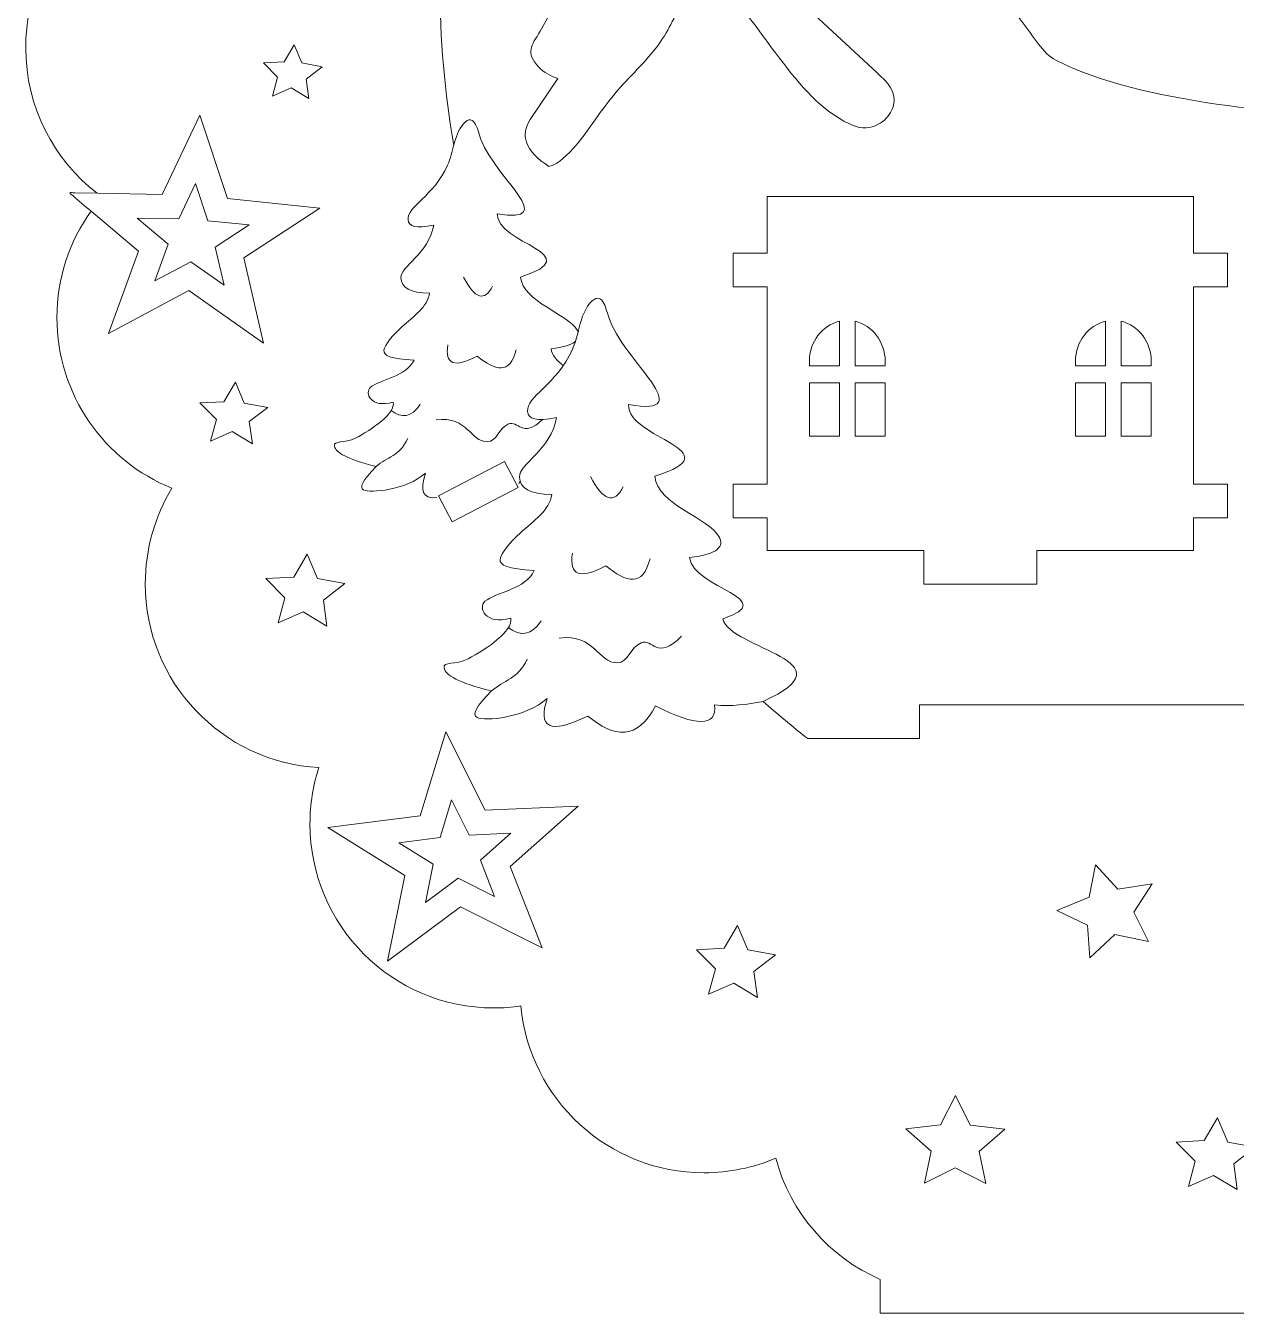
# Model space of a CAD drawing. Header units: centimetres. Extents: x -79 to 62, y -28 to 18.
# Drawn here: x -78.91 to -57.44, y -27.25 to -4.43 of the extents above; entities that cross this region are included whole.
import ezdxf

# ---------------------------------------------------------------- set-up
doc = ezdxf.new("R2010")
doc.units = ezdxf.units.CM
doc.header["$MEASUREMENT"] = 0
doc.layers.add('layer 1', color=7, linetype='Continuous')

msp = doc.modelspace()

# ---------------------------------------------------------------- linework, layer by layer
at = {"layer": 'layer 1', "color": 250, "lineweight": 9}
for points, knots in [([(-47.2839, -26.6527), (-47.2839, -26.6527), (-47.2839, -27.2527), (-47.2839, -27.2527), (-47.2839, -27.2527), (-47.2839, -27.2527), (-63.75732, -27.2527), (-63.75732, -27.2527), (-63.75732, -27.2527), (-63.75732, -27.2527), (-63.75732, -26.6527), (-63.75732, -26.6527), (-63.75732, -26.6527), (-64.6614, -26.2606), (-65.35312, -25.47108), (-65.61212, -24.50458), (-65.61212, -24.50458), (-66.00296, -24.67014), (-66.43278, -24.76172), (-66.88398, -24.76172), (-66.88398, -24.76172), (-68.5824, -24.76172), (-69.97776, -23.46408), (-70.13264, -21.80614), (-70.13264, -21.80614), (-70.28822, -21.8289), (-70.4474, -21.8407), (-70.60932, -21.8407), (-70.60932, -21.8407), (-72.4114, -21.8407), (-73.87226, -20.37984), (-73.87226, -18.57776), (-73.87226, -18.57776), (-73.87226, -18.2301), (-73.81788, -17.89516), (-73.7172, -17.58094), (-73.7172, -17.58094), (-75.43232, -17.4841), (-76.79328, -16.06262), (-76.79328, -14.32326), (-76.79328, -14.32326), (-76.79328, -13.70288), (-76.62016, -13.12292), (-76.3196, -12.62912), (-76.3196, -12.62912), (-77.51576, -12.14526), (-78.35962, -10.97272), (-78.35962, -9.60308), (-78.35962, -9.60308), (-78.35962, -8.89916), (-78.1367, -8.24728), (-77.75496, -7.71652), (-77.75496, -7.71652), (-77.86178, -7.62622), (-77.97128, -7.53362), (-78.0808, -7.44102), (-78.0808, -7.44102), (-78.16372, -7.37092), (-78.1465, -7.38872), (-78.04218, -7.39084), (-78.04218, -7.39084), (-78.04218, -7.39084), (-77.64538, -7.39882), (-77.64538, -7.39882), (-77.64538, -7.39882), (-78.42006, -6.80162), (-78.91324, -5.86976), (-78.91324, -4.82272), (-78.91324, -4.82272), (-78.91324, -3.89728), (-78.52798, -3.06182), (-77.91084, -2.46738), (-77.91084, -2.46738), (-78.17196, -2.37234), (-78.28316, -2.2827), (-78.29796, -2.1962), (-78.29796, -2.1962), (-78.3195, -2.07062), (-78.107, -2.15404), (-77.88156, -2.0364), (-77.88156, -2.0364), (-77.8728, -2.03186), (-77.86394, -2.02716), (-77.8557, -2.02276), (-77.8557, -2.02276), (-78.33074, -1.46462), (-78.61692, -0.74124), (-78.61692, 0.04896), (-78.61692, 0.04896), (-78.61692, 1.30496), (-77.89398, 2.3921), (-76.84152, 2.9169), (-76.84152, 2.9169), (-77.04332, 3.33644), (-77.1564, 3.80676), (-77.1564, 4.30346), (-77.1564, 4.30346), (-77.1564, 6.0156), (-75.81298, 7.41392), (-74.1228, 7.50186), (-74.1228, 7.50186), (-74.22762, 7.81854), (-74.28436, 8.15716), (-74.28436, 8.50902), (-74.28436, 8.50902), (-74.28436, 10.2779), (-72.85044, 11.71182), (-71.0816, 11.71182), (-71.0816, 11.71182), (-70.85074, 11.71182), (-70.62558, 11.68738), (-70.40856, 11.64098), (-70.40856, 11.64098), (-70.34568, 13.2879), (-68.99074, 14.60372), (-67.32846, 14.60372), (-67.32846, 14.60372), (-66.7625, 14.60372), (-66.23214, 14.4512), (-65.77632, 14.18502), (-65.77632, 14.18502), (-65.45338, 15.5419), (-64.23336, 16.55106), (-62.77762, 16.55106), (-62.77762, 16.55106), (-62.03744, 16.55106), (-61.35818, 16.29018), (-60.82684, 15.85536), (-60.82684, 15.85536), (-60.34406, 16.92692), (-59.2667, 17.6729), (-58.0151, 17.6729), (-58.0151, 17.6729), (-56.859, 17.6729), (-55.85156, 17.03648), (-55.32406, 16.09486), (-55.32406, 16.09486), (-54.77152, 16.92336), (-53.82842, 17.46918), (-52.75782, 17.46918), (-52.75782, 17.46918), (-51.35114, 17.46918), (-50.16456, 16.52696), (-49.79478, 15.23922), (-49.79478, 15.23922), (-48.5669, 16.17694), (-46.86984, 15.64522), (-45.99866, 14.47066), (-45.99866, 14.47066), (-45.99866, 14.47066), (-46.02324, 14.76968), (-46.02324, 14.76968), (-46.02324, 14.76968), (-46.0269, 14.81416), (-46.00212, 14.85418), (-45.96068, 14.87074), (-45.96068, 14.87074), (-45.91924, 14.8873), (-45.8737, 14.87536), (-45.8457, 14.84062), (-45.8457, 14.84062), (-45.8457, 14.84062), (-45.14714, 13.97348), (-45.14714, 13.97348), (-45.14714, 13.97348), (-45.14714, 13.97348), (-43.46122, 15.74884), (-43.46122, 15.74884), (-43.46122, 15.74884), (-43.43184, 15.77978), (-43.38848, 15.7887), (-43.34926, 15.77188), (-43.34926, 15.77188), (-43.31006, 15.75506), (-43.28666, 15.71748), (-43.28884, 15.67488), (-43.28884, 15.67488), (-43.28884, 15.67488), (-43.41458, 13.21364), (-43.41458, 13.21364), (-43.41458, 13.21364), (-43.41458, 13.21364), (-42.27264, 13.30754), (-42.27264, 13.30754), (-42.27264, 13.30754), (-42.22816, 13.3112), (-42.18814, 13.28642), (-42.17158, 13.24498), (-42.17158, 13.24498), (-42.15502, 13.20354), (-42.16696, 13.158), (-42.2017, 13.13), (-42.2017, 13.13), (-42.2017, 13.13), (-43.094, 12.4112), (-43.094, 12.4112), (-43.094, 12.4112), (-43.094, 12.4112), (-41.30692, 10.71414), (-41.30692, 10.71414), (-41.30692, 10.71414), (-41.27598, 10.68476), (-41.26706, 10.64138), (-41.28388, 10.60218), (-41.28388, 10.60218), (-41.3007, 10.56298), (-41.33828, 10.53958), (-41.38088, 10.54176), (-41.38088, 10.54176), (-41.38088, 10.54176), (-43.82602, 10.66668), (-43.82602, 10.66668), (-43.82602, 10.66668), (-43.82602, 10.66668), (-43.73478, 9.55694), (-43.73478, 9.55694), (-43.73478, 9.55694), (-43.73112, 9.51246), (-43.7559, 9.47244), (-43.79734, 9.45588), (-43.79734, 9.45588), (-43.83878, 9.43932), (-43.88432, 9.45126), (-43.91232, 9.486), (-43.91232, 9.486), (-43.91232, 9.486), (-44.62362, 10.36898), (-44.62362, 10.36898), (-44.62362, 10.36898), (-44.62362, 10.36898), (-46.34162, 8.55984), (-46.34162, 8.55984), (-46.34162, 8.55984), (-46.371, 8.5289), (-46.41436, 8.51998), (-46.45356, 8.5368), (-46.45356, 8.5368), (-46.49278, 8.55362), (-46.51618, 8.5912), (-46.514, 8.6338), (-46.514, 8.6338), (-46.514, 8.6338), (-46.38754, 11.10936), (-46.38754, 11.10936), (-46.38754, 11.10936), (-46.38754, 11.10936), (-47.48538, 11.01908), (-47.48538, 11.01908), (-47.48538, 11.01908), (-47.52986, 11.01542), (-47.56988, 11.0402), (-47.58644, 11.08164), (-47.58644, 11.08164), (-47.603, 11.12308), (-47.59106, 11.16862), (-47.55632, 11.19662), (-47.55632, 11.19662), (-47.55632, 11.19662), (-47.08746, 11.5743), (-47.08746, 11.5743), (-47.08746, 11.5743), (-49.346, 12.68588), (-51.88796, 13.30994), (-54.57566, 13.30994), (-54.57566, 13.30994), (-63.9599, 13.30994), (-71.56732, 5.70252), (-71.56732, -3.68172), (-71.56732, -3.68172), (-71.56732, -4.6628), (-71.48414, -5.62448), (-71.32124, -6.54768), (-71.32124, -6.54768), (-71.2831, -6.40432), (-71.24206, -6.27886), (-71.15602, -6.17654), (-71.15602, -6.17654), (-70.94522, -5.92592), (-70.88378, -6.34356), (-70.83812, -6.45678), (-70.83812, -6.45678), (-70.5612, -7.14312), (-69.44136, -7.94646), (-70.55024, -7.76258), (-70.55024, -7.76258), (-70.58136, -8.295), (-68.87508, -8.48182), (-70.13922, -8.88348), (-70.13922, -8.88348), (-70.09726, -9.32524), (-69.2897, -9.54376), (-69.13506, -9.82434), (-69.13506, -9.82434), (-69.12852, -9.8362), (-69.12298, -9.8479), (-69.11562, -9.84766), (-69.11562, -9.84766), (-69.06732, -9.65908), (-69.02324, -9.486), (-68.9083, -9.34932), (-68.9083, -9.34932), (-68.69206, -9.09228), (-68.6193, -9.45312), (-68.57744, -9.58558), (-68.57744, -9.58558), (-68.32646, -10.37926), (-66.92154, -11.36196), (-68.22194, -11.14632), (-68.22194, -11.14632), (-68.25722, -11.74956), (-66.32398, -11.96122), (-67.75626, -12.41632), (-67.75626, -12.41632), (-67.70872, -12.91682), (-66.79376, -13.16442), (-66.61854, -13.48232), (-66.61854, -13.48232), (-66.52256, -13.65642), (-66.62308, -13.79448), (-67.14242, -13.85566), (-67.14242, -13.85566), (-67.06128, -14.42012), (-65.4985, -14.58238), (-66.54976, -14.94574), (-66.54976, -14.94574), (-66.4182, -15.48522), (-64.21228, -15.68604), (-65.83754, -16.40544), (-65.83754, -16.40544), (-65.5801, -16.63348), (-65.31566, -16.85384), (-65.04462, -17.06614), (-65.04462, -17.06614), (-65.04462, -17.06614), (-63.06468, -17.06614), (-63.06468, -17.06614), (-63.06468, -17.06614), (-63.06468, -17.06614), (-63.06468, -16.46614), (-63.06468, -16.46614), (-63.06468, -16.46614), (-63.06468, -16.46614), (-55.50168, -16.46614), (-55.50168, -16.46614), (-55.50168, -16.46614), (-55.50168, -16.46614), (-55.50168, -17.06614), (-55.50168, -17.06614), (-55.50168, -17.06614), (-55.50168, -17.06614), (-45.5941, -17.06614), (-45.5941, -17.06614), (-45.5941, -17.06614), (-45.5941, -17.06614), (-45.5941, -16.46614), (-45.5941, -16.46614), (-45.5941, -16.46614), (-45.5941, -16.46614), (-43.5941, -16.46614), (-43.5941, -16.46614), (-43.5941, -16.46614), (-43.5941, -16.46614), (-43.5941, -17.06614), (-43.5941, -17.06614), (-43.5941, -17.06614), (-43.5941, -17.06614), (-41.19452, -17.06614), (-41.19452, -17.06614), (-41.19452, -17.06614), (-40.9846, -17.49718), (-40.8668, -17.98136), (-40.8668, -18.49306), (-40.8668, -18.49306), (-40.8668, -20.29518), (-42.32766, -21.75604), (-44.12978, -21.75604), (-44.12978, -21.75604), (-44.26798, -21.75604), (-44.40418, -21.74742), (-44.53786, -21.73076), (-44.53786, -21.73076), (-44.35512, -22.13808), (-44.25346, -22.58972), (-44.25346, -23.06508), (-44.25346, -23.06508), (-44.25346, -24.79684), (-45.5794, -26.52132), (-47.2839, -26.6527)], [0, 0, 0, 0, 0.01020408, 0.01020408, 0.01020408, 0.01020408, 0.02040816, 0.02040816, 0.02040816, 0.02040816, 0.03061224, 0.03061224, 0.03061224, 0.03061224, 0.04081633, 0.04081633, 0.04081633, 0.04081633, 0.05102041, 0.05102041, 0.05102041, 0.05102041, 0.06122449, 0.06122449, 0.06122449, 0.06122449, 0.07142857, 0.07142857, 0.07142857, 0.07142857, 0.08163265, 0.08163265, 0.08163265, 0.08163265, 0.09183673, 0.09183673, 0.09183673, 0.09183673, 0.10204082, 0.10204082, 0.10204082, 0.10204082, 0.1122449, 0.1122449, 0.1122449, 0.1122449, 0.12244898, 0.12244898, 0.12244898, 0.12244898, 0.13265306, 0.13265306, 0.13265306, 0.13265306, 0.14285714, 0.14285714, 0.14285714, 0.14285714, 0.15306122, 0.15306122, 0.15306122, 0.15306122, 0.16326531, 0.16326531, 0.16326531, 0.16326531, 0.17346939, 0.17346939, 0.17346939, 0.17346939, 0.18367347, 0.18367347, 0.18367347, 0.18367347, 0.19387755, 0.19387755, 0.19387755, 0.19387755, 0.20408163, 0.20408163, 0.20408163, 0.20408163, 0.21428571, 0.21428571, 0.21428571, 0.21428571, 0.2244898, 0.2244898, 0.2244898, 0.2244898, 0.23469388, 0.23469388, 0.23469388, 0.23469388, 0.24489796, 0.24489796, 0.24489796, 0.24489796, 0.25510204, 0.25510204, 0.25510204, 0.25510204, 0.26530612, 0.26530612, 0.26530612, 0.26530612, 0.2755102, 0.2755102, 0.2755102, 0.2755102, 0.28571429, 0.28571429, 0.28571429, 0.28571429, 0.29591837, 0.29591837, 0.29591837, 0.29591837, 0.30612245, 0.30612245, 0.30612245, 0.30612245, 0.31632653, 0.31632653, 0.31632653, 0.31632653, 0.32653061, 0.32653061, 0.32653061, 0.32653061, 0.33673469, 0.33673469, 0.33673469, 0.33673469, 0.34693878, 0.34693878, 0.34693878, 0.34693878, 0.35714286, 0.35714286, 0.35714286, 0.35714286, 0.36734694, 0.36734694, 0.36734694, 0.36734694, 0.37755102, 0.37755102, 0.37755102, 0.37755102, 0.3877551, 0.3877551, 0.3877551, 0.3877551, 0.39795918, 0.39795918, 0.39795918, 0.39795918, 0.40816327, 0.40816327, 0.40816327, 0.40816327, 0.41836735, 0.41836735, 0.41836735, 0.41836735, 0.42857143, 0.42857143, 0.42857143, 0.42857143, 0.43877551, 0.43877551, 0.43877551, 0.43877551, 0.44897959, 0.44897959, 0.44897959, 0.44897959, 0.45918367, 0.45918367, 0.45918367, 0.45918367, 0.46938776, 0.46938776, 0.46938776, 0.46938776, 0.47959184, 0.47959184, 0.47959184, 0.47959184, 0.48979592, 0.48979592, 0.48979592, 0.48979592, 0.5, 0.5, 0.5, 0.5, 0.51020408, 0.51020408, 0.51020408, 0.51020408, 0.52040816, 0.52040816, 0.52040816, 0.52040816, 0.53061224, 0.53061224, 0.53061224, 0.53061224, 0.54081633, 0.54081633, 0.54081633, 0.54081633, 0.55102041, 0.55102041, 0.55102041, 0.55102041, 0.56122449, 0.56122449, 0.56122449, 0.56122449, 0.57142857, 0.57142857, 0.57142857, 0.57142857, 0.58163265, 0.58163265, 0.58163265, 0.58163265, 0.59183673, 0.59183673, 0.59183673, 0.59183673, 0.60204082, 0.60204082, 0.60204082, 0.60204082, 0.6122449, 0.6122449, 0.6122449, 0.6122449, 0.62244898, 0.62244898, 0.62244898, 0.62244898, 0.63265306, 0.63265306, 0.63265306, 0.63265306, 0.64285714, 0.64285714, 0.64285714, 0.64285714, 0.65306122, 0.65306122, 0.65306122, 0.65306122, 0.66326531, 0.66326531, 0.66326531, 0.66326531, 0.67346939, 0.67346939, 0.67346939, 0.67346939, 0.68367347, 0.68367347, 0.68367347, 0.68367347, 0.69387755, 0.69387755, 0.69387755, 0.69387755, 0.70408163, 0.70408163, 0.70408163, 0.70408163, 0.71428571, 0.71428571, 0.71428571, 0.71428571, 0.7244898, 0.7244898, 0.7244898, 0.7244898, 0.73469388, 0.73469388, 0.73469388, 0.73469388, 0.74489796, 0.74489796, 0.74489796, 0.74489796, 0.75510204, 0.75510204, 0.75510204, 0.75510204, 0.76530612, 0.76530612, 0.76530612, 0.76530612, 0.7755102, 0.7755102, 0.7755102, 0.7755102, 0.78571429, 0.78571429, 0.78571429, 0.78571429, 0.79591837, 0.79591837, 0.79591837, 0.79591837, 0.80612245, 0.80612245, 0.80612245, 0.80612245, 0.81632653, 0.81632653, 0.81632653, 0.81632653, 0.82653061, 0.82653061, 0.82653061, 0.82653061, 0.83673469, 0.83673469, 0.83673469, 0.83673469, 0.84693878, 0.84693878, 0.84693878, 0.84693878, 0.85714286, 0.85714286, 0.85714286, 0.85714286, 0.86734694, 0.86734694, 0.86734694, 0.86734694, 0.87755102, 0.87755102, 0.87755102, 0.87755102, 0.8877551, 0.8877551, 0.8877551, 0.8877551, 0.89795918, 0.89795918, 0.89795918, 0.89795918, 0.90816327, 0.90816327, 0.90816327, 0.90816327, 0.91836735, 0.91836735, 0.91836735, 0.91836735, 0.92857143, 0.92857143, 0.92857143, 0.92857143, 0.93877551, 0.93877551, 0.93877551, 0.93877551, 0.94897959, 0.94897959, 0.94897959, 0.94897959, 0.95918367, 0.95918367, 0.95918367, 0.95918367, 0.96938776, 0.96938776, 0.96938776, 0.96938776, 0.97959184, 0.97959184, 0.97959184, 0.97959184, 1, 1, 1, 1]), ([(-57.27958, 1.13702), (-57.16198, 0.71858), (-57.0444, 0.3001), (-56.9268, -0.11834), (-56.9268, -0.11834), (-56.79408, -0.59086), (-56.78726, -0.48236), (-57.27958, -0.48236), (-57.27958, -0.48236), (-57.27958, -0.48236), (-59.75724, -0.43156), (-59.75724, -0.43156), (-59.75724, -0.43156), (-59.75724, -0.43156), (-57.27958, -2.48948), (-57.27958, -2.48948), (-57.27958, -2.48948), (-57.27958, -2.48948), (-54.6424, -4.8871), (-54.6424, -4.8871), (-54.6424, -4.8871), (-54.23472, -5.27538), (-54.00704, -5.62754), (-54.063, -5.92264), (-54.063, -5.92264), (-54.12992, -6.27594), (-54.39302, -6.15196), (-54.69264, -6.12734), (-54.69264, -6.12734), (-56.58028, -5.97222), (-59.09748, -5.81842), (-60.64164, -5.04066), (-60.64164, -5.04066), (-60.88564, -4.91776), (-61.03466, -4.6209), (-61.22746, -4.37758), (-61.22746, -4.37758), (-61.53542, -3.9889), (-61.85672, -3.58624), (-62.11256, -3.11242), (-62.11256, -3.11242), (-62.11256, -3.11242), (-64.36666, 1.06232), (-64.36666, 1.06232), (-64.36666, 1.06232), (-64.50816, 1.32438), (-64.6687, 1.6543), (-65.01374, 1.6051), (-65.01374, 1.6051), (-65.29648, 1.56482), (-65.45142, 1.22964), (-65.58714, 0.99336), (-65.58714, 0.99336), (-65.58714, 0.99336), (-68.48228, -4.04688), (-68.48228, -4.04688), (-68.48228, -4.04688), (-68.51496, -4.10374), (-68.56526, -4.20788), (-68.49432, -4.25864), (-68.49432, -4.25864), (-68.42732, -4.30654), (-68.34862, -4.2278), (-68.30624, -4.17822), (-68.30624, -4.17822), (-68.30624, -4.17822), (-67.32304, -3.02816), (-67.32304, -3.02816), (-67.32304, -3.02816), (-67.19588, -2.8794), (-67.05414, -2.66106), (-66.84732, -2.64392), (-66.84732, -2.64392), (-66.64494, -2.62712), (-66.49412, -2.77126), (-66.35822, -2.8977), (-66.35822, -2.8977), (-66.35822, -2.8977), (-63.81524, -5.26378), (-63.81524, -5.26378), (-63.81524, -5.26378), (-63.6541, -5.41372), (-63.44826, -5.59538), (-63.52948, -5.86408), (-63.52948, -5.86408), (-63.5827, -6.04008), (-63.78828, -6.27732), (-64.13146, -6.23328), (-64.13146, -6.23328), (-65.12806, -5.91966), (-65.73308, -4.57968), (-66.53388, -3.75288), (-66.53388, -3.75288), (-66.64992, -3.65488), (-66.76092, -3.6111), (-66.86612, -3.62926), (-66.86612, -3.62926), (-67.02618, -3.65684), (-67.15034, -3.84046), (-67.23824, -3.97874), (-67.23824, -3.97874), (-67.3839, -4.20778), (-67.49908, -4.4951), (-67.68354, -4.75402), (-67.68354, -4.75402), (-67.90844, -5.06976), (-68.2224, -5.3386), (-68.46582, -5.63414), (-68.46582, -5.63414), (-68.76094, -5.9924), (-68.98238, -6.36588), (-69.1991, -6.60014), (-69.1991, -6.60014), (-69.37552, -6.79084), (-69.52584, -6.91208), (-69.63558, -6.9257), (-69.63558, -6.9257), (-69.83836, -6.78944), (-69.9794, -6.64666), (-70.0325, -6.49464), (-70.0325, -6.49464), (-70.07692, -6.3675), (-70.05984, -6.23384), (-69.96592, -6.09212), (-69.96592, -6.09212), (-69.96592, -6.09212), (-69.47684, -5.36334), (-69.47684, -5.36334), (-69.47684, -5.36334), (-69.61078, -5.32148), (-69.7238, -5.25702), (-69.81046, -5.16424), (-69.81046, -5.16424), (-70.06428, -4.89252), (-69.94122, -4.79162), (-69.79132, -4.52594), (-69.79132, -4.52594), (-69.79132, -4.52594), (-65.77266, 2.59674), (-65.77266, 2.59674), (-65.77266, 2.59674), (-65.65396, 2.79778), (-65.51666, 2.91274), (-65.36472, 2.9597), (-65.36472, 2.9597), (-65.17822, 3.01736), (-64.96956, 2.97262), (-64.74606, 2.85904), (-64.74606, 2.85904), (-63.82862, 2.26318), (-62.8696, 1.8317), (-61.8675, 1.57038), (-61.8675, 1.57038), (-60.26412, 0.94966), (-58.80888, 1.28148), (-57.27958, 1.13702)], [0, 0, 0, 0, 0.025, 0.025, 0.025, 0.025, 0.05, 0.05, 0.05, 0.05, 0.075, 0.075, 0.075, 0.075, 0.1, 0.1, 0.1, 0.1, 0.125, 0.125, 0.125, 0.125, 0.15, 0.15, 0.15, 0.15, 0.175, 0.175, 0.175, 0.175, 0.2, 0.2, 0.2, 0.2, 0.225, 0.225, 0.225, 0.225, 0.25, 0.25, 0.25, 0.25, 0.275, 0.275, 0.275, 0.275, 0.3, 0.3, 0.3, 0.3, 0.325, 0.325, 0.325, 0.325, 0.35, 0.35, 0.35, 0.35, 0.375, 0.375, 0.375, 0.375, 0.4, 0.4, 0.4, 0.4, 0.425, 0.425, 0.425, 0.425, 0.45, 0.45, 0.45, 0.45, 0.475, 0.475, 0.475, 0.475, 0.5, 0.5, 0.5, 0.5, 0.525, 0.525, 0.525, 0.525, 0.55, 0.55, 0.55, 0.55, 0.575, 0.575, 0.575, 0.575, 0.6, 0.6, 0.6, 0.6, 0.625, 0.625, 0.625, 0.625, 0.65, 0.65, 0.65, 0.65, 0.675, 0.675, 0.675, 0.675, 0.7, 0.7, 0.7, 0.7, 0.725, 0.725, 0.725, 0.725, 0.75, 0.75, 0.75, 0.75, 0.775, 0.775, 0.775, 0.775, 0.8, 0.8, 0.8, 0.8, 0.825, 0.825, 0.825, 0.825, 0.85, 0.85, 0.85, 0.85, 0.875, 0.875, 0.875, 0.875, 0.9, 0.9, 0.9, 0.9, 0.925, 0.925, 0.925, 0.925, 0.95, 0.95, 0.95, 0.95, 1, 1, 1, 1]), ([(-74.15368, -4.76678), (-74.15368, -4.76678), (-74.01726, -5.08892), (-74.01726, -5.08892), (-74.01726, -5.08892), (-74.01726, -5.08892), (-73.65428, -5.15578), (-73.65428, -5.15578), (-73.65428, -5.15578), (-73.65428, -5.15578), (-73.9386, -5.374), (-73.9386, -5.374), (-73.9386, -5.374), (-73.9386, -5.374), (-73.89136, -5.71698), (-73.89136, -5.71698), (-73.89136, -5.71698), (-73.89136, -5.71698), (-74.20346, -5.5297), (-74.20346, -5.5297), (-74.20346, -5.5297), (-74.20346, -5.5297), (-74.53728, -5.67484), (-74.53728, -5.67484), (-74.53728, -5.67484), (-74.53728, -5.67484), (-74.44588, -5.34088), (-74.44588, -5.34088), (-74.44588, -5.34088), (-74.44588, -5.34088), (-74.6994, -5.08756), (-74.6994, -5.08756), (-74.6994, -5.08756), (-74.6994, -5.08756), (-74.33082, -5.06846), (-74.33082, -5.06846), (-74.33082, -5.06846), (-74.33082, -5.06846), (-74.15368, -4.76678), (-74.15368, -4.76678)], [0, 0, 0, 0, 0.09090909, 0.09090909, 0.09090909, 0.09090909, 0.18181818, 0.18181818, 0.18181818, 0.18181818, 0.27272727, 0.27272727, 0.27272727, 0.27272727, 0.36363636, 0.36363636, 0.36363636, 0.36363636, 0.45454545, 0.45454545, 0.45454545, 0.45454545, 0.54545455, 0.54545455, 0.54545455, 0.54545455, 0.63636364, 0.63636364, 0.63636364, 0.63636364, 0.72727273, 0.72727273, 0.72727273, 0.72727273, 0.81818182, 0.81818182, 0.81818182, 0.81818182, 1, 1, 1, 1]), ([(-75.90074, -7.22492), (-75.90074, -7.22492), (-75.68224, -7.88502), (-75.68224, -7.88502), (-75.68224, -7.88502), (-75.68224, -7.88502), (-74.94892, -7.96106), (-74.94892, -7.96106), (-74.94892, -7.96106), (-74.94892, -7.96106), (-75.55094, -8.3542), (-75.55094, -8.3542), (-75.55094, -8.3542), (-75.55094, -8.3542), (-75.39584, -9.02938), (-75.39584, -9.02938), (-75.39584, -9.02938), (-75.39584, -9.02938), (-75.98646, -8.61224), (-75.98646, -8.61224), (-75.98646, -8.61224), (-75.98646, -8.61224), (-76.62392, -8.95352), (-76.62392, -8.95352), (-76.62392, -8.95352), (-76.62392, -8.95352), (-76.38688, -8.30256), (-76.38688, -8.30256), (-76.38688, -8.30256), (-76.38688, -8.30256), (-76.93594, -7.83828), (-76.93594, -7.83828), (-76.93594, -7.83828), (-76.93594, -7.83828), (-76.19882, -7.85314), (-76.19882, -7.85314), (-76.19882, -7.85314), (-76.19882, -7.85314), (-75.90074, -7.22492), (-75.90074, -7.22492)], [0, 0, 0, 0, 0.09090909, 0.09090909, 0.09090909, 0.09090909, 0.18181818, 0.18181818, 0.18181818, 0.18181818, 0.27272727, 0.27272727, 0.27272727, 0.27272727, 0.36363636, 0.36363636, 0.36363636, 0.36363636, 0.45454545, 0.45454545, 0.45454545, 0.45454545, 0.54545455, 0.54545455, 0.54545455, 0.54545455, 0.63636364, 0.63636364, 0.63636364, 0.63636364, 0.72727273, 0.72727273, 0.72727273, 0.72727273, 0.81818182, 0.81818182, 0.81818182, 0.81818182, 1, 1, 1, 1]), ([(-62.98352, -13.72958), (-62.98352, -13.72958), (-65.76502, -13.72958), (-65.76502, -13.72958), (-65.76502, -13.72958), (-65.76502, -13.72958), (-65.76502, -13.15294), (-65.76502, -13.15294), (-65.76502, -13.15294), (-65.76502, -13.15294), (-66.36502, -13.15294), (-66.36502, -13.15294), (-66.36502, -13.15294), (-66.36502, -13.15294), (-66.36502, -12.55294), (-66.36502, -12.55294), (-66.36502, -12.55294), (-66.36502, -12.55294), (-65.76502, -12.55294), (-65.76502, -12.55294), (-65.76502, -12.55294), (-65.76502, -12.55294), (-65.76502, -9.05816), (-65.76502, -9.05816), (-65.76502, -9.05816), (-65.76502, -9.05816), (-66.36502, -9.05816), (-66.36502, -9.05816), (-66.36502, -9.05816), (-66.36502, -9.05816), (-66.36502, -8.45816), (-66.36502, -8.45816), (-66.36502, -8.45816), (-66.36502, -8.45816), (-65.76502, -8.45816), (-65.76502, -8.45816), (-65.76502, -8.45816), (-65.76502, -8.45816), (-65.76502, -7.45538), (-65.76502, -7.45538), (-65.76502, -7.45538), (-65.76502, -7.45538), (-58.20202, -7.45538), (-58.20202, -7.45538), (-58.20202, -7.45538), (-58.20202, -7.45538), (-58.20202, -8.45816), (-58.20202, -8.45816), (-58.20202, -8.45816), (-58.20202, -8.45816), (-57.60202, -8.45816), (-57.60202, -8.45816), (-57.60202, -8.45816), (-57.60202, -8.45816), (-57.60202, -9.05816), (-57.60202, -9.05816), (-57.60202, -9.05816), (-57.60202, -9.05816), (-58.20202, -9.05816), (-58.20202, -9.05816), (-58.20202, -9.05816), (-58.20202, -9.05816), (-58.20202, -12.55294), (-58.20202, -12.55294), (-58.20202, -12.55294), (-58.20202, -12.55294), (-57.60202, -12.55294), (-57.60202, -12.55294), (-57.60202, -12.55294), (-57.60202, -12.55294), (-57.60202, -13.15294), (-57.60202, -13.15294), (-57.60202, -13.15294), (-57.60202, -13.15294), (-58.20202, -13.15294), (-58.20202, -13.15294), (-58.20202, -13.15294), (-58.20202, -13.15294), (-58.20202, -13.72958), (-58.20202, -13.72958), (-58.20202, -13.72958), (-58.20202, -13.72958), (-60.98352, -13.72958), (-60.98352, -13.72958), (-60.98352, -13.72958), (-60.98352, -13.72958), (-60.98352, -14.32958), (-60.98352, -14.32958), (-60.98352, -14.32958), (-60.98352, -14.32958), (-62.98352, -14.32958), (-62.98352, -14.32958), (-62.98352, -14.32958), (-62.98352, -14.32958), (-62.98352, -13.72958), (-62.98352, -13.72958)], [0, 0, 0, 0, 0.04, 0.04, 0.04, 0.04, 0.08, 0.08, 0.08, 0.08, 0.12, 0.12, 0.12, 0.12, 0.16, 0.16, 0.16, 0.16, 0.2, 0.2, 0.2, 0.2, 0.24, 0.24, 0.24, 0.24, 0.28, 0.28, 0.28, 0.28, 0.32, 0.32, 0.32, 0.32, 0.36, 0.36, 0.36, 0.36, 0.4, 0.4, 0.4, 0.4, 0.44, 0.44, 0.44, 0.44, 0.48, 0.48, 0.48, 0.48, 0.52, 0.52, 0.52, 0.52, 0.56, 0.56, 0.56, 0.56, 0.6, 0.6, 0.6, 0.6, 0.64, 0.64, 0.64, 0.64, 0.68, 0.68, 0.68, 0.68, 0.72, 0.72, 0.72, 0.72, 0.76, 0.76, 0.76, 0.76, 0.8, 0.8, 0.8, 0.8, 0.84, 0.84, 0.84, 0.84, 0.88, 0.88, 0.88, 0.88, 0.92, 0.92, 0.92, 0.92, 1, 1, 1, 1]), ([(-64.4833, -9.669), (-64.78634, -9.73888), (-65.01534, -10.03066), (-65.01534, -10.37726), (-65.01534, -10.37726), (-65.01534, -10.37726), (-65.01534, -10.4602), (-65.01534, -10.4602), (-65.01534, -10.4602), (-65.01534, -10.4602), (-64.4833, -10.4602), (-64.4833, -10.4602), (-64.4833, -10.4602), (-64.4833, -10.4602), (-64.4833, -9.669), (-64.4833, -9.669)], [0, 0, 0, 0, 0.2, 0.2, 0.2, 0.2, 0.4, 0.4, 0.4, 0.4, 0.6, 0.6, 0.6, 0.6, 1, 1, 1, 1]), ([(-63.67124, -10.4602), (-63.67124, -10.4602), (-63.67124, -10.37726), (-63.67124, -10.37726), (-63.67124, -10.37726), (-63.67124, -10.03066), (-63.90024, -9.73888), (-64.2033, -9.669), (-64.2033, -9.669), (-64.2033, -9.669), (-64.2033, -10.4602), (-64.2033, -10.4602), (-64.2033, -10.4602), (-64.2033, -10.4602), (-63.67124, -10.4602), (-63.67124, -10.4602)], [0, 0, 0, 0, 0.2, 0.2, 0.2, 0.2, 0.4, 0.4, 0.4, 0.4, 0.6, 0.6, 0.6, 0.6, 1, 1, 1, 1]), ([(-59.76374, -9.669), (-60.06678, -9.73888), (-60.29578, -10.03066), (-60.29578, -10.37726), (-60.29578, -10.37726), (-60.29578, -10.37726), (-60.29578, -10.4602), (-60.29578, -10.4602), (-60.29578, -10.4602), (-60.29578, -10.4602), (-59.76374, -10.4602), (-59.76374, -10.4602), (-59.76374, -10.4602), (-59.76374, -10.4602), (-59.76374, -9.669), (-59.76374, -9.669)], [0, 0, 0, 0, 0.2, 0.2, 0.2, 0.2, 0.4, 0.4, 0.4, 0.4, 0.6, 0.6, 0.6, 0.6, 1, 1, 1, 1]), ([(-58.95168, -10.4602), (-58.95168, -10.4602), (-58.95168, -10.37726), (-58.95168, -10.37726), (-58.95168, -10.37726), (-58.95168, -10.03066), (-59.18068, -9.73888), (-59.48374, -9.669), (-59.48374, -9.669), (-59.48374, -9.669), (-59.48374, -10.4602), (-59.48374, -10.4602), (-59.48374, -10.4602), (-59.48374, -10.4602), (-58.95168, -10.4602), (-58.95168, -10.4602)], [0, 0, 0, 0, 0.2, 0.2, 0.2, 0.2, 0.4, 0.4, 0.4, 0.4, 0.6, 0.6, 0.6, 0.6, 1, 1, 1, 1]), ([(-75.19546, -10.74662), (-75.19546, -10.74662), (-75.03858, -11.1171), (-75.03858, -11.1171), (-75.03858, -11.1171), (-75.03858, -11.1171), (-74.62112, -11.194), (-74.62112, -11.194), (-74.62112, -11.194), (-74.62112, -11.194), (-74.9481, -11.44496), (-74.9481, -11.44496), (-74.9481, -11.44496), (-74.9481, -11.44496), (-74.89378, -11.83942), (-74.89378, -11.83942), (-74.89378, -11.83942), (-74.89378, -11.83942), (-75.25272, -11.62404), (-75.25272, -11.62404), (-75.25272, -11.62404), (-75.25272, -11.62404), (-75.63662, -11.79096), (-75.63662, -11.79096), (-75.63662, -11.79096), (-75.63662, -11.79096), (-75.53152, -11.40688), (-75.53152, -11.40688), (-75.53152, -11.40688), (-75.53152, -11.40688), (-75.82308, -11.11554), (-75.82308, -11.11554), (-75.82308, -11.11554), (-75.82308, -11.11554), (-75.39918, -11.09358), (-75.39918, -11.09358), (-75.39918, -11.09358), (-75.39918, -11.09358), (-75.19546, -10.74662), (-75.19546, -10.74662)], [0, 0, 0, 0, 0.09090909, 0.09090909, 0.09090909, 0.09090909, 0.18181818, 0.18181818, 0.18181818, 0.18181818, 0.27272727, 0.27272727, 0.27272727, 0.27272727, 0.36363636, 0.36363636, 0.36363636, 0.36363636, 0.45454545, 0.45454545, 0.45454545, 0.45454545, 0.54545455, 0.54545455, 0.54545455, 0.54545455, 0.63636364, 0.63636364, 0.63636364, 0.63636364, 0.72727273, 0.72727273, 0.72727273, 0.72727273, 0.81818182, 0.81818182, 0.81818182, 0.81818182, 1, 1, 1, 1]), ([(-65.01534, -10.7619), (-65.01534, -10.7619), (-65.01534, -11.70584), (-65.01534, -11.70584), (-65.01534, -11.70584), (-65.01534, -11.70584), (-64.4833, -11.70584), (-64.4833, -11.70584), (-64.4833, -11.70584), (-64.4833, -11.70584), (-64.4833, -10.7619), (-64.4833, -10.7619), (-64.4833, -10.7619), (-64.4833, -10.7619), (-65.01534, -10.7619), (-65.01534, -10.7619)], [0, 0, 0, 0, 0.2, 0.2, 0.2, 0.2, 0.4, 0.4, 0.4, 0.4, 0.6, 0.6, 0.6, 0.6, 1, 1, 1, 1]), ([(-64.2033, -11.70584), (-64.2033, -11.70584), (-63.67124, -11.70584), (-63.67124, -11.70584), (-63.67124, -11.70584), (-63.67124, -11.70584), (-63.67124, -10.7619), (-63.67124, -10.7619), (-63.67124, -10.7619), (-63.67124, -10.7619), (-64.2033, -10.7619), (-64.2033, -10.7619), (-64.2033, -10.7619), (-64.2033, -10.7619), (-64.2033, -11.70584), (-64.2033, -11.70584)], [0, 0, 0, 0, 0.2, 0.2, 0.2, 0.2, 0.4, 0.4, 0.4, 0.4, 0.6, 0.6, 0.6, 0.6, 1, 1, 1, 1]), ([(-60.29578, -10.7619), (-60.29578, -10.7619), (-60.29578, -11.70584), (-60.29578, -11.70584), (-60.29578, -11.70584), (-60.29578, -11.70584), (-59.76374, -11.70584), (-59.76374, -11.70584), (-59.76374, -11.70584), (-59.76374, -11.70584), (-59.76374, -10.7619), (-59.76374, -10.7619), (-59.76374, -10.7619), (-59.76374, -10.7619), (-60.29578, -10.7619), (-60.29578, -10.7619)], [0, 0, 0, 0, 0.2, 0.2, 0.2, 0.2, 0.4, 0.4, 0.4, 0.4, 0.6, 0.6, 0.6, 0.6, 1, 1, 1, 1]), ([(-59.48374, -11.70584), (-59.48374, -11.70584), (-58.95168, -11.70584), (-58.95168, -11.70584), (-58.95168, -11.70584), (-58.95168, -11.70584), (-58.95168, -10.7619), (-58.95168, -10.7619), (-58.95168, -10.7619), (-58.95168, -10.7619), (-59.48374, -10.7619), (-59.48374, -10.7619), (-59.48374, -10.7619), (-59.48374, -10.7619), (-59.48374, -11.70584), (-59.48374, -11.70584)], [0, 0, 0, 0, 0.2, 0.2, 0.2, 0.2, 0.4, 0.4, 0.4, 0.4, 0.6, 0.6, 0.6, 0.6, 1, 1, 1, 1]), ([(-71.59186, -12.76324), (-71.59186, -12.76324), (-71.35128, -13.22426), (-71.35128, -13.22426), (-71.35128, -13.22426), (-71.35128, -13.22426), (-70.18102, -12.6136), (-70.18102, -12.6136), (-70.18102, -12.6136), (-70.18102, -12.6136), (-70.4216, -12.15258), (-70.4216, -12.15258), (-70.4216, -12.15258), (-70.4216, -12.15258), (-71.59186, -12.76324), (-71.59186, -12.76324)], [0, 0, 0, 0, 0.2, 0.2, 0.2, 0.2, 0.4, 0.4, 0.4, 0.4, 0.6, 0.6, 0.6, 0.6, 1, 1, 1, 1]), ([(-73.92338, -13.79724), (-73.92338, -13.79724), (-73.74032, -14.22956), (-73.74032, -14.22956), (-73.74032, -14.22956), (-73.74032, -14.22956), (-73.25316, -14.3193), (-73.25316, -14.3193), (-73.25316, -14.3193), (-73.25316, -14.3193), (-73.63472, -14.61216), (-73.63472, -14.61216), (-73.63472, -14.61216), (-73.63472, -14.61216), (-73.57134, -15.07248), (-73.57134, -15.07248), (-73.57134, -15.07248), (-73.57134, -15.07248), (-73.9902, -14.82114), (-73.9902, -14.82114), (-73.9902, -14.82114), (-73.9902, -14.82114), (-74.4382, -15.01592), (-74.4382, -15.01592), (-74.4382, -15.01592), (-74.4382, -15.01592), (-74.31554, -14.56774), (-74.31554, -14.56774), (-74.31554, -14.56774), (-74.31554, -14.56774), (-74.65578, -14.22776), (-74.65578, -14.22776), (-74.65578, -14.22776), (-74.65578, -14.22776), (-74.1611, -14.20212), (-74.1611, -14.20212), (-74.1611, -14.20212), (-74.1611, -14.20212), (-73.92338, -13.79724), (-73.92338, -13.79724)], [0, 0, 0, 0, 0.09090909, 0.09090909, 0.09090909, 0.09090909, 0.18181818, 0.18181818, 0.18181818, 0.18181818, 0.27272727, 0.27272727, 0.27272727, 0.27272727, 0.36363636, 0.36363636, 0.36363636, 0.36363636, 0.45454545, 0.45454545, 0.45454545, 0.45454545, 0.54545455, 0.54545455, 0.54545455, 0.54545455, 0.63636364, 0.63636364, 0.63636364, 0.63636364, 0.72727273, 0.72727273, 0.72727273, 0.72727273, 0.81818182, 0.81818182, 0.81818182, 0.81818182, 1, 1, 1, 1]), ([(-71.36202, -18.15386), (-71.36202, -18.15386), (-71.04934, -18.77492), (-71.04934, -18.77492), (-71.04934, -18.77492), (-71.04934, -18.77492), (-70.31278, -18.7429), (-70.31278, -18.7429), (-70.31278, -18.7429), (-70.31278, -18.7429), (-70.85084, -19.21986), (-70.85084, -19.21986), (-70.85084, -19.21986), (-70.85084, -19.21986), (-70.59868, -19.8651), (-70.59868, -19.8651), (-70.59868, -19.8651), (-70.59868, -19.8651), (-71.24396, -19.5388), (-71.24396, -19.5388), (-71.24396, -19.5388), (-71.24396, -19.5388), (-71.82466, -19.96962), (-71.82466, -19.96962), (-71.82466, -19.96962), (-71.82466, -19.96962), (-71.68536, -19.291), (-71.68536, -19.291), (-71.68536, -19.291), (-71.68536, -19.291), (-72.2964, -18.912), (-72.2964, -18.912), (-72.2964, -18.912), (-72.2964, -18.912), (-71.56502, -18.81892), (-71.56502, -18.81892), (-71.56502, -18.81892), (-71.56502, -18.81892), (-71.36202, -18.15386), (-71.36202, -18.15386)], [0, 0, 0, 0, 0.09090909, 0.09090909, 0.09090909, 0.09090909, 0.18181818, 0.18181818, 0.18181818, 0.18181818, 0.27272727, 0.27272727, 0.27272727, 0.27272727, 0.36363636, 0.36363636, 0.36363636, 0.36363636, 0.45454545, 0.45454545, 0.45454545, 0.45454545, 0.54545455, 0.54545455, 0.54545455, 0.54545455, 0.63636364, 0.63636364, 0.63636364, 0.63636364, 0.72727273, 0.72727273, 0.72727273, 0.72727273, 0.81818182, 0.81818182, 0.81818182, 0.81818182, 1, 1, 1, 1]), ([(-59.9397, -19.3034), (-59.9397, -19.3034), (-59.54552, -19.73706), (-59.54552, -19.73706), (-59.54552, -19.73706), (-59.54552, -19.73706), (-58.9346, -19.6416), (-58.9346, -19.6416), (-58.9346, -19.6416), (-58.9346, -19.6416), (-59.26314, -20.14416), (-59.26314, -20.14416), (-59.26314, -20.14416), (-59.26314, -20.14416), (-58.99838, -20.66024), (-58.99838, -20.66024), (-58.99838, -20.66024), (-58.99838, -20.66024), (-59.59558, -20.5371), (-59.59558, -20.5371), (-59.59558, -20.5371), (-59.59558, -20.5371), (-60.0429, -20.95156), (-60.0429, -20.95156), (-60.0429, -20.95156), (-60.0429, -20.95156), (-60.08348, -20.37296), (-60.08348, -20.37296), (-60.08348, -20.37296), (-60.08348, -20.37296), (-60.62466, -20.11298), (-60.62466, -20.11298), (-60.62466, -20.11298), (-60.62466, -20.11298), (-60.05252, -19.8785), (-60.05252, -19.8785), (-60.05252, -19.8785), (-60.05252, -19.8785), (-59.9397, -19.3034), (-59.9397, -19.3034)], [0, 0, 0, 0, 0.09090909, 0.09090909, 0.09090909, 0.09090909, 0.18181818, 0.18181818, 0.18181818, 0.18181818, 0.27272727, 0.27272727, 0.27272727, 0.27272727, 0.36363636, 0.36363636, 0.36363636, 0.36363636, 0.45454545, 0.45454545, 0.45454545, 0.45454545, 0.54545455, 0.54545455, 0.54545455, 0.54545455, 0.63636364, 0.63636364, 0.63636364, 0.63636364, 0.72727273, 0.72727273, 0.72727273, 0.72727273, 0.81818182, 0.81818182, 0.81818182, 0.81818182, 1, 1, 1, 1]), ([(-66.28724, -20.3787), (-66.28724, -20.3787), (-66.10418, -20.81102), (-66.10418, -20.81102), (-66.10418, -20.81102), (-66.10418, -20.81102), (-65.61702, -20.90076), (-65.61702, -20.90076), (-65.61702, -20.90076), (-65.61702, -20.90076), (-65.99858, -21.19362), (-65.99858, -21.19362), (-65.99858, -21.19362), (-65.99858, -21.19362), (-65.9352, -21.65394), (-65.9352, -21.65394), (-65.9352, -21.65394), (-65.9352, -21.65394), (-66.35406, -21.4026), (-66.35406, -21.4026), (-66.35406, -21.4026), (-66.35406, -21.4026), (-66.80206, -21.59738), (-66.80206, -21.59738), (-66.80206, -21.59738), (-66.80206, -21.59738), (-66.6794, -21.1492), (-66.6794, -21.1492), (-66.6794, -21.1492), (-66.6794, -21.1492), (-67.01964, -20.80922), (-67.01964, -20.80922), (-67.01964, -20.80922), (-67.01964, -20.80922), (-66.52496, -20.78358), (-66.52496, -20.78358), (-66.52496, -20.78358), (-66.52496, -20.78358), (-66.28724, -20.3787), (-66.28724, -20.3787)], [0, 0, 0, 0, 0.09090909, 0.09090909, 0.09090909, 0.09090909, 0.18181818, 0.18181818, 0.18181818, 0.18181818, 0.27272727, 0.27272727, 0.27272727, 0.27272727, 0.36363636, 0.36363636, 0.36363636, 0.36363636, 0.45454545, 0.45454545, 0.45454545, 0.45454545, 0.54545455, 0.54545455, 0.54545455, 0.54545455, 0.63636364, 0.63636364, 0.63636364, 0.63636364, 0.72727273, 0.72727273, 0.72727273, 0.72727273, 0.81818182, 0.81818182, 0.81818182, 0.81818182, 1, 1, 1, 1]), ([(-62.42408, -23.3913), (-62.42408, -23.3913), (-62.6891, -23.91404), (-62.6891, -23.91404), (-62.6891, -23.91404), (-62.6891, -23.91404), (-63.30346, -23.98406), (-63.30346, -23.98406), (-63.30346, -23.98406), (-63.30346, -23.98406), (-62.85342, -24.38144), (-62.85342, -24.38144), (-62.85342, -24.38144), (-62.85342, -24.38144), (-62.97176, -24.94926), (-62.97176, -24.94926), (-62.97176, -24.94926), (-62.97176, -24.94926), (-62.42858, -24.67214), (-62.42858, -24.67214), (-62.42858, -24.67214), (-62.42858, -24.67214), (-61.88738, -24.95306), (-61.88738, -24.95306), (-61.88738, -24.95306), (-61.88738, -24.95306), (-62.00174, -24.38442), (-62.00174, -24.38442), (-62.00174, -24.38442), (-62.00174, -24.38442), (-61.5489, -23.99022), (-61.5489, -23.99022), (-61.5489, -23.99022), (-61.5489, -23.99022), (-62.16276, -23.9159), (-62.16276, -23.9159), (-62.16276, -23.9159), (-62.16276, -23.9159), (-62.42408, -23.3913), (-62.42408, -23.3913)], [0, 0, 0, 0, 0.09090909, 0.09090909, 0.09090909, 0.09090909, 0.18181818, 0.18181818, 0.18181818, 0.18181818, 0.27272727, 0.27272727, 0.27272727, 0.27272727, 0.36363636, 0.36363636, 0.36363636, 0.36363636, 0.45454545, 0.45454545, 0.45454545, 0.45454545, 0.54545455, 0.54545455, 0.54545455, 0.54545455, 0.63636364, 0.63636364, 0.63636364, 0.63636364, 0.72727273, 0.72727273, 0.72727273, 0.72727273, 0.81818182, 0.81818182, 0.81818182, 0.81818182, 1, 1, 1, 1]), ([(-57.77822, -23.78654), (-57.77822, -23.78654), (-57.59516, -24.21886), (-57.59516, -24.21886), (-57.59516, -24.21886), (-57.59516, -24.21886), (-57.108, -24.3086), (-57.108, -24.3086), (-57.108, -24.3086), (-57.108, -24.3086), (-57.48956, -24.60146), (-57.48956, -24.60146), (-57.48956, -24.60146), (-57.48956, -24.60146), (-57.42618, -25.06178), (-57.42618, -25.06178), (-57.42618, -25.06178), (-57.42618, -25.06178), (-57.84504, -24.81044), (-57.84504, -24.81044), (-57.84504, -24.81044), (-57.84504, -24.81044), (-58.29304, -25.00522), (-58.29304, -25.00522), (-58.29304, -25.00522), (-58.29304, -25.00522), (-58.17038, -24.55704), (-58.17038, -24.55704), (-58.17038, -24.55704), (-58.17038, -24.55704), (-58.51062, -24.21706), (-58.51062, -24.21706), (-58.51062, -24.21706), (-58.51062, -24.21706), (-58.01594, -24.19142), (-58.01594, -24.19142), (-58.01594, -24.19142), (-58.01594, -24.19142), (-57.77822, -23.78654), (-57.77822, -23.78654)], [0, 0, 0, 0, 0.09090909, 0.09090909, 0.09090909, 0.09090909, 0.18181818, 0.18181818, 0.18181818, 0.18181818, 0.27272727, 0.27272727, 0.27272727, 0.27272727, 0.36363636, 0.36363636, 0.36363636, 0.36363636, 0.45454545, 0.45454545, 0.45454545, 0.45454545, 0.54545455, 0.54545455, 0.54545455, 0.54545455, 0.63636364, 0.63636364, 0.63636364, 0.63636364, 0.72727273, 0.72727273, 0.72727273, 0.72727273, 0.81818182, 0.81818182, 0.81818182, 0.81818182, 1, 1, 1, 1])]:
    msp.add_open_spline(points, degree=3, knots=knots, dxfattribs=at)
at = {"layer": 'layer 1', "color": 177, "lineweight": 9}
for points, knots in [([(-77.63738, -7.39898), (-77.63738, -7.39898), (-76.49314, -7.422), (-76.49314, -7.422), (-76.49314, -7.422), (-76.49314, -7.422), (-75.82606, -6.01626), (-75.82606, -6.01626), (-75.82606, -6.01626), (-75.82606, -6.01626), (-75.3371, -7.49344), (-75.3371, -7.49344), (-75.3371, -7.49344), (-75.3371, -7.49344), (-73.69614, -7.66352), (-73.69614, -7.66352), (-73.69614, -7.66352), (-73.69614, -7.66352), (-75.04334, -8.54326), (-75.04334, -8.54326), (-75.04334, -8.54326), (-75.04334, -8.54326), (-74.69626, -10.05412), (-74.69626, -10.05412), (-74.69626, -10.05412), (-74.69626, -10.05412), (-76.01786, -9.1207), (-76.01786, -9.1207), (-76.01786, -9.1207), (-76.01786, -9.1207), (-77.4443, -9.88436), (-77.4443, -9.88436), (-77.4443, -9.88436), (-77.4443, -9.88436), (-76.91388, -8.4277), (-76.91388, -8.4277), (-76.91388, -8.4277), (-76.91388, -8.4277), (-77.75226, -7.71882), (-77.75226, -7.71882)], [0, 0, 0, 0, 0.09090909, 0.09090909, 0.09090909, 0.09090909, 0.18181818, 0.18181818, 0.18181818, 0.18181818, 0.27272727, 0.27272727, 0.27272727, 0.27272727, 0.36363636, 0.36363636, 0.36363636, 0.36363636, 0.45454545, 0.45454545, 0.45454545, 0.45454545, 0.54545455, 0.54545455, 0.54545455, 0.54545455, 0.63636364, 0.63636364, 0.63636364, 0.63636364, 0.72727273, 0.72727273, 0.72727273, 0.72727273, 0.81818182, 0.81818182, 0.81818182, 0.81818182, 1, 1, 1, 1]), ([(-71.31798, -6.5353), (-71.35038, -6.65698), (-71.3775, -6.78344), (-71.43042, -6.90058), (-71.43042, -6.90058), (-71.68248, -7.45846), (-72.15038, -7.62634), (-72.13092, -7.86978), (-72.13092, -7.86978), (-72.12174, -7.9846), (-71.99726, -8.0318), (-71.67586, -7.9634), (-71.67586, -7.9634), (-71.76654, -8.47508), (-72.26546, -8.6865), (-72.2588, -8.89732), (-72.2588, -8.89732), (-72.25334, -9.06964), (-72.09726, -9.16666), (-71.75058, -9.16838), (-71.75058, -9.16838), (-71.78506, -9.41096), (-72.03796, -9.58604), (-72.24208, -9.76638), (-72.24208, -9.76638), (-72.41482, -9.919), (-72.54478, -10.08738), (-72.55984, -10.18052), (-72.55984, -10.18052), (-72.57518, -10.27536), (-72.44238, -10.33586), (-72.02614, -10.35468), (-72.02614, -10.35468), (-72.15296, -10.64852), (-72.6343, -10.69826), (-72.7979, -10.83908), (-72.7979, -10.83908), (-72.91174, -10.93706), (-72.7937, -11.21668), (-72.3951, -11.10196), (-72.3951, -11.10196), (-72.3527, -11.3016), (-72.77534, -11.58892), (-73.06232, -11.73864), (-73.06232, -11.73864), (-73.26512, -11.84444), (-73.45624, -11.7694), (-73.43688, -11.88236), (-73.43688, -11.88236), (-73.41762, -11.99472), (-73.21764, -12.11298), (-72.69636, -12.24154), (-72.69636, -12.24154), (-72.94332, -12.4908), (-72.9994, -12.61648), (-72.92224, -12.65586), (-72.92224, -12.65586), (-72.80302, -12.71672), (-72.17408, -12.66964), (-71.82298, -12.3583), (-71.82298, -12.3583), (-71.92842, -12.67198), (-71.87352, -12.82798), (-71.62248, -12.791)], [0, 0, 0, 0, 0.05882353, 0.05882353, 0.05882353, 0.05882353, 0.11764706, 0.11764706, 0.11764706, 0.11764706, 0.17647059, 0.17647059, 0.17647059, 0.17647059, 0.23529412, 0.23529412, 0.23529412, 0.23529412, 0.29411765, 0.29411765, 0.29411765, 0.29411765, 0.35294118, 0.35294118, 0.35294118, 0.35294118, 0.41176471, 0.41176471, 0.41176471, 0.41176471, 0.47058824, 0.47058824, 0.47058824, 0.47058824, 0.52941176, 0.52941176, 0.52941176, 0.52941176, 0.58823529, 0.58823529, 0.58823529, 0.58823529, 0.64705882, 0.64705882, 0.64705882, 0.64705882, 0.70588235, 0.70588235, 0.70588235, 0.70588235, 0.76470588, 0.76470588, 0.76470588, 0.76470588, 0.82352941, 0.82352941, 0.82352941, 0.82352941, 0.88235294, 0.88235294, 0.88235294, 0.88235294, 1, 1, 1, 1]), ([(-69.11262, -9.83596), (-69.14144, -9.94844), (-69.17078, -10.06252), (-69.2192, -10.16966), (-69.2192, -10.16966), (-69.5048, -10.80174), (-70.03492, -10.99196), (-70.01288, -11.26778), (-70.01288, -11.26778), (-70.00248, -11.39786), (-69.86144, -11.45136), (-69.49728, -11.37384), (-69.49728, -11.37384), (-69.60002, -11.9536), (-70.1653, -12.19314), (-70.15776, -12.43198), (-70.15776, -12.43198), (-70.15158, -12.62722), (-69.97474, -12.73716), (-69.58194, -12.7391), (-69.58194, -12.7391), (-69.62102, -13.01394), (-69.90756, -13.21232), (-70.13882, -13.41664), (-70.13882, -13.41664), (-70.33454, -13.58956), (-70.48178, -13.78034), (-70.49884, -13.88586), (-70.49884, -13.88586), (-70.51622, -13.99332), (-70.36576, -14.06186), (-69.89416, -14.0832), (-69.89416, -14.0832), (-70.03784, -14.41612), (-70.58322, -14.47246), (-70.76856, -14.63202), (-70.76856, -14.63202), (-70.89754, -14.74304), (-70.7638, -15.05984), (-70.3122, -14.92986), (-70.3122, -14.92986), (-70.26416, -15.15606), (-70.743, -15.4816), (-71.06816, -15.65122), (-71.06816, -15.65122), (-71.29794, -15.7711), (-71.51448, -15.68608), (-71.49254, -15.81406), (-71.49254, -15.81406), (-71.47072, -15.94138), (-71.24414, -16.07536), (-70.65352, -16.22102), (-70.65352, -16.22102), (-70.93334, -16.50344), (-70.99686, -16.64582), (-70.90944, -16.69044), (-70.90944, -16.69044), (-70.77436, -16.7594), (-70.06178, -16.70606), (-69.66398, -16.35332), (-69.66398, -16.35332), (-69.83472, -16.86128), (-69.6344, -17.0043), (-68.94432, -16.66552), (-68.94432, -16.66552), (-68.48064, -17.05476), (-68.06566, -17.0984), (-67.7431, -16.4856), (-67.7431, -16.4856), (-67.01862, -16.85552), (-66.6578, -16.86184), (-66.69534, -16.46972), (-66.69534, -16.46972), (-66.40192, -16.4936), (-66.1167, -16.46834), (-65.83754, -16.40544)], [0, 0, 0, 0, 0.05, 0.05, 0.05, 0.05, 0.1, 0.1, 0.1, 0.1, 0.15, 0.15, 0.15, 0.15, 0.2, 0.2, 0.2, 0.2, 0.25, 0.25, 0.25, 0.25, 0.3, 0.3, 0.3, 0.3, 0.35, 0.35, 0.35, 0.35, 0.4, 0.4, 0.4, 0.4, 0.45, 0.45, 0.45, 0.45, 0.5, 0.5, 0.5, 0.5, 0.55, 0.55, 0.55, 0.55, 0.6, 0.6, 0.6, 0.6, 0.65, 0.65, 0.65, 0.65, 0.7, 0.7, 0.7, 0.7, 0.75, 0.75, 0.75, 0.75, 0.8, 0.8, 0.8, 0.8, 0.85, 0.85, 0.85, 0.85, 0.9, 0.9, 0.9, 0.9, 1, 1, 1, 1]), ([(-69.37904, -10.45182), (-69.4925, -10.36736), (-69.5807, -10.2703), (-69.59744, -10.15386), (-69.59744, -10.15386), (-69.3722, -10.12732), (-69.2362, -10.08438), (-69.1662, -10.02936)], [0, 0, 0, 0, 0.33333333, 0.33333333, 0.33333333, 0.33333333, 1, 1, 1, 1]), ([(-71.42852, -10.08854), (-71.48232, -10.4314), (-71.31248, -10.50228), (-70.90544, -10.2847), (-70.90544, -10.2847), (-70.58466, -10.55024), (-70.32316, -10.61728), (-70.2142, -10.1726)], [0, 0, 0, 0, 0.33333333, 0.33333333, 0.33333333, 0.33333333, 1, 1, 1, 1]), ([(-71.63394, -11.4149), (-71.06418, -11.34644), (-71.03598, -11.80512), (-70.72324, -11.8028), (-70.72324, -11.8028), (-70.56556, -11.80164), (-70.513, -11.55268), (-70.35082, -11.48656), (-70.35082, -11.48656), (-70.18344, -11.41832), (-70.1079, -11.76012), (-69.74606, -11.40908)], [0, 0, 0, 0, 0.25, 0.25, 0.25, 0.25, 0.5, 0.5, 0.5, 0.5, 1, 1, 1, 1]), ([(-69.21706, -13.78166), (-69.278, -14.17012), (-69.08558, -14.25042), (-68.6244, -14.0039), (-68.6244, -14.0039), (-68.26096, -14.30476), (-67.96466, -14.38072), (-67.84122, -13.8769)], [0, 0, 0, 0, 0.33333333, 0.33333333, 0.33333333, 0.33333333, 1, 1, 1, 1]), ([(-69.4498, -15.28444), (-68.80424, -15.20686), (-68.7723, -15.72656), (-68.41796, -15.72392), (-68.41796, -15.72392), (-68.23932, -15.7226), (-68.17976, -15.44054), (-67.996, -15.36562), (-67.996, -15.36562), (-67.80254, -15.28674), (-67.71736, -15.69146), (-67.2855, -15.2527)], [0, 0, 0, 0, 0.25, 0.25, 0.25, 0.25, 0.5, 0.5, 0.5, 0.5, 1, 1, 1, 1]), ([(-71.46487, -16.94728), (-71.46487, -16.94728), (-70.76516, -18.33707), (-70.76516, -18.33707), (-70.76516, -18.33707), (-70.76516, -18.33707), (-69.11697, -18.26538), (-69.11697, -18.26538), (-69.11697, -18.26538), (-69.11697, -18.26538), (-70.32106, -19.33267), (-70.32106, -19.33267), (-70.32106, -19.33267), (-70.32106, -19.33267), (-69.75679, -20.77654), (-69.75679, -20.77654), (-69.75679, -20.77654), (-69.75679, -20.77654), (-71.20066, -20.04638), (-71.20066, -20.04638), (-71.20066, -20.04638), (-71.20066, -20.04638), (-72.5001, -21.01041), (-72.5001, -21.01041), (-72.5001, -21.01041), (-72.5001, -21.01041), (-72.18838, -19.49186), (-72.18838, -19.49186), (-72.18838, -19.49186), (-72.18838, -19.49186), (-73.55576, -18.6438), (-73.55576, -18.6438), (-73.55576, -18.6438), (-73.55576, -18.6438), (-71.91922, -18.43545), (-71.91922, -18.43545), (-71.91922, -18.43545), (-71.91922, -18.43545), (-71.46487, -16.94728), (-71.46487, -16.94728)], [0, 0, 0, 0, 0.09090909, 0.09090909, 0.09090909, 0.09090909, 0.18181818, 0.18181818, 0.18181818, 0.18181818, 0.27272727, 0.27272727, 0.27272727, 0.27272727, 0.36363636, 0.36363636, 0.36363636, 0.36363636, 0.45454545, 0.45454545, 0.45454545, 0.45454545, 0.54545455, 0.54545455, 0.54545455, 0.54545455, 0.63636364, 0.63636364, 0.63636364, 0.63636364, 0.72727273, 0.72727273, 0.72727273, 0.72727273, 0.81818182, 0.81818182, 0.81818182, 0.81818182, 1, 1, 1, 1])]:
    msp.add_open_spline(points, degree=3, knots=knots, dxfattribs=at)
for points in [[(-71.14836, -8.88822), (-70.9456, -9.27498), (-70.77506, -9.32034), (-70.63458, -9.04702)], [(-72.43266, -11.25142), (-72.24342, -11.39558), (-72.0708, -11.37352), (-71.91886, -11.14402)], [(-72.69636, -12.24154), (-72.51038, -12.07652), (-72.273, -12.05164), (-72.1384, -11.7465)], [(-70.1694, -12.5494), (-70.16132, -12.536), (-70.1533, -12.52214), (-70.14534, -12.50784)], [(-68.89962, -12.42168), (-68.6699, -12.85988), (-68.47668, -12.91128), (-68.31752, -12.6016)], [(-70.35476, -15.0992), (-70.14034, -15.26254), (-69.94476, -15.23754), (-69.77262, -14.97752)], [(-70.65352, -16.22102), (-70.4428, -16.03406), (-70.17386, -16.00586), (-70.02134, -15.66014)]]:
    msp.add_open_spline(points, degree=3, dxfattribs=at)

doc.saveas('drawing.dxf')
